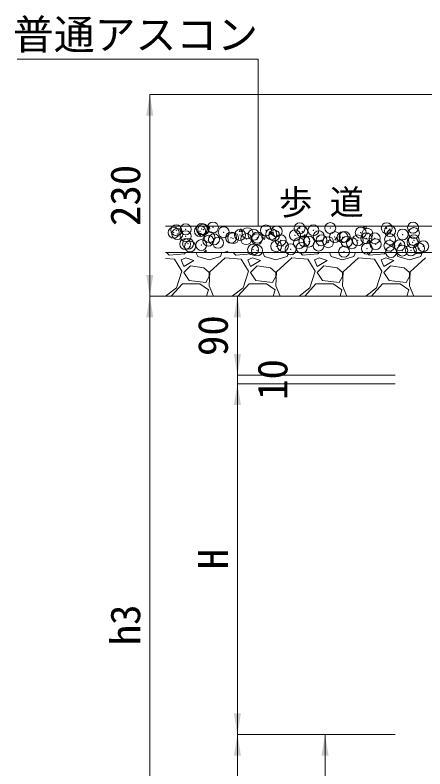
# Model space of a CAD drawing. Units: millimetres at full size. Extents: x 0 to 26200, y 7460 to 13400.
# Drawn here: x 4459 to 4927, y 10926 to 11786 of the extents above; entities that cross this region are included whole.
import ezdxf
from ezdxf.enums import TextEntityAlignment as Align

# ---------------------------------------------------------------- set-up
doc = ezdxf.new("R2010")
doc.units = ezdxf.units.MM
doc.header["$LTSCALE"] = 25
doc.header["$PDMODE"] = 32
doc.header["$PDSIZE"] = 12.5
for name, color, linetype, lineweight in [('基礎', 3, 'Continuous', 20), ('寸法線', 7, 'Continuous', 9), ('引出線', 4, 'Continuous', 9), ('舗装・基礎', 7, 'Continuous', 5)]:
    doc.layers.add(name, color=color, linetype=linetype, lineweight=lineweight)
doc.layers.add('文字', color=7, linetype='Continuous')
doc.styles.add('ＭＳ ゴシック', font='')
doc.styles.get('ＭＳ ゴシック').set_extended_font_data('MS Gothic')

# ---------------------------------------------------------------- blocks, each defined once
blk = doc.blocks.new('filled_arrow')
at = {"color": 0, "linetype": 'Continuous', "lineweight": -2}
blk.add_solid([(7.5, 1.25), (0, 0), (7.5, -1.25)], dxfattribs=at)

msp = doc.modelspace()

# ---------------------------------------------------------------- linework, layer by layer
at = {"layer": '基礎'}
for p, q in [((5105.55, 11545.09), (4630.89, 11545.09)), ((5104.05, 11515.09), (4630.89, 11515.09)), ((5094.89, 11465.09), (4630.89, 11465.09))]:
    msp.add_line(p, q, dxfattribs=at)
at = {"layer": '寸法線', "lineweight": 13}
for p, q in [((4613.05, 11465.09), (4613.05, 11695.09)), ((5073.05, 11695.09), (4613.05, 11695.09)), ((4613.05, 11465.09), (4613.05, 10715.09)), ((4896.05, 11465.09), (4613.05, 11465.09)), ((4896.05, 11465.09), (4613.05, 11465.09)), ((4713.05, 11375.09), (4713.05, 11465.09)), ((4896.05, 11465.09), (4713.05, 11465.09)), ((4713.05, 11317.09), (4713.05, 11423.09)), ((4893.05, 11375.09), (4713.05, 11375.09)), ((4893.05, 11375.09), (4713.05, 11375.09)), ((4713.05, 11365.09), (4713.05, 10965.09)), ((4893.05, 11365.09), (4713.05, 11365.09)), ((4893.05, 11365.09), (4713.05, 11365.09)), ((4893.05, 10965.09), (4713.05, 10965.09)), ((4713.05, 10965.09), (4713.05, 10715.09)), ((4893.05, 10965.09), (4713.05, 10965.09)), ((4813.05, 10815.09), (4813.05, 10965.09)), ((4893.05, 10965.09), (4813.05, 10965.09))]:
    msp.add_line(p, q, dxfattribs=at)
at = {"layer": '引出線'}
msp.add_lwpolyline([(4736.58, 11545.16), (4736.58, 11735.51), (4461.74, 11735.51)], dxfattribs=at)
at = {"layer": '舗装・基礎'}
for p, q in [((4644.67, 11545.09), (4645.05, 11545.05)), ((4645, 11545.04), (4644.99, 11545.09)), ((4678.45, 11542.13), (4680.9, 11545.05)), ((4678.45, 11542.13), (4681.48, 11541.86)), ((4681.43, 11541.85), (4680.85, 11545.04)), ((4714.89, 11538.94), (4717.33, 11541.86)), ((4717.87, 11538.67), (4717.28, 11541.85)), ((4856.94, 11543.93), (4859.47, 11542.22)), ((4856.97, 11543.98), (4859.86, 11545.09)), ((4859.47, 11542.22), (4860.43, 11545.09)), ((4883.46, 11537.72), (4887.42, 11541.85)), ((4887.97, 11537.02), (4887.41, 11541.84)), ((4668.25, 11535.68), (4670.78, 11533.97)), ((4668.27, 11535.73), (4671.83, 11537.09)), ((4670.78, 11533.97), (4671.81, 11537.04)), ((4714.88, 11538.94), (4717.92, 11538.68)), ((4741.28, 11531.66), (4744.84, 11533.03)), ((4743.78, 11529.9), (4744.81, 11532.97)), ((4751.32, 11535.76), (4753.77, 11538.68)), ((4751.32, 11535.75), (4754.36, 11535.49)), ((4754.31, 11535.48), (4753.72, 11538.66)), ((4787.76, 11532.57), (4790.21, 11535.49)), ((4790.74, 11532.29), (4790.16, 11535.48)), ((4883.45, 11537.73), (4887.97, 11537.03)), ((4741.26, 11531.61), (4743.78, 11529.91)), ((4787.76, 11532.57), (4790.8, 11532.3)), ((4814.26, 11527.54), (4816.79, 11525.84)), ((4814.28, 11527.59), (4817.84, 11528.96)), ((4816.79, 11525.84), (4817.82, 11528.91)), ((4824.2, 11529.38), (4826.64, 11532.3)), ((4824.2, 11529.38), (4827.23, 11529.11)), ((4827.18, 11529.1), (4826.59, 11532.29)), ((4860.63, 11526.19), (4863.08, 11529.11)), ((4860.63, 11526.19), (4863.67, 11525.93)), ((4863.62, 11525.92), (4863.03, 11529.1)), ((4887.29, 11523.52), (4890.85, 11524.89)), ((4889.8, 11521.77), (4890.83, 11524.84)), ((4897.07, 11523.01), (4899.52, 11525.92)), ((4900.05, 11522.73), (4899.47, 11525.91)), ((4674.89, 11515.09), (4677.29, 11517.59)), ((4677.57, 11515.09), (4677.28, 11517.58)), ((4698.6, 11515.28), (4702.15, 11516.64)), ((4701.63, 11515.09), (4702.13, 11516.59)), ((4887.27, 11523.47), (4889.79, 11521.77)), ((4897.07, 11523), (4900.11, 11522.74)), ((4641.07, 11507.42), (4630.89, 11508.27)), ((4634.97, 11511.99), (4632.14, 11515.09)), ((4652.5, 11513.51), (4634.97, 11511.99)), ((4649.45, 11493.7), (4641.07, 11507.42)), ((4654.02, 11508.94), (4648.69, 11506.66)), ((4653.91, 11515.09), (4652.5, 11513.51)), ((4663.17, 11505.89), (4654.02, 11508.94)), ((4665.76, 11515.09), (4667.74, 11510.47)), ((4667.74, 11510.47), (4680.69, 11506.66)), ((4680.69, 11506.66), (4693.65, 11510.47)), ((4698.98, 11508.94), (4681.46, 11492.94)), ((4693.65, 11510.47), (4695.3, 11515.09)), ((4698.57, 11515.23), (4698.78, 11515.09)), ((4717.27, 11507.42), (4698.98, 11508.94)), ((4711.17, 11511.99), (4708.34, 11515.09)), ((4728.7, 11513.51), (4711.17, 11511.99)), ((4725.65, 11493.7), (4717.27, 11507.42)), ((4730.22, 11508.94), (4724.89, 11506.66)), ((4730.11, 11515.09), (4728.7, 11513.51)), ((4739.37, 11505.89), (4730.22, 11508.94)), ((4741.96, 11515.09), (4743.94, 11510.47)), ((4743.94, 11510.47), (4756.89, 11506.66)), ((4756.89, 11506.66), (4769.85, 11510.47)), ((4775.18, 11508.94), (4757.66, 11492.94)), ((4769.85, 11510.47), (4771.5, 11515.09)), ((4793.47, 11507.42), (4775.18, 11508.94)), ((4787.37, 11511.99), (4784.54, 11515.09)), ((4804.9, 11513.51), (4787.37, 11511.99)), ((4801.85, 11493.7), (4793.47, 11507.42)), ((4806.42, 11508.94), (4801.09, 11506.66)), ((4806.31, 11515.09), (4804.9, 11513.51)), ((4815.57, 11505.89), (4806.42, 11508.94)), ((4818.16, 11515.09), (4820.14, 11510.47)), ((4820.14, 11510.47), (4833.09, 11506.66)), ((4833.09, 11506.66), (4846.05, 11510.47)), ((4851.38, 11508.94), (4833.86, 11492.94)), ((4846.05, 11510.47), (4847.7, 11515.09)), ((4869.67, 11507.42), (4851.38, 11508.94)), ((4863.57, 11511.99), (4860.74, 11515.09)), ((4881.1, 11513.51), (4863.57, 11511.99)), ((4878.05, 11493.7), (4869.67, 11507.42)), ((4882.62, 11508.94), (4877.29, 11506.66)), ((4882.51, 11515.09), (4881.1, 11513.51)), ((4891.77, 11505.89), (4882.62, 11508.94)), ((4894.36, 11515.09), (4896.34, 11510.47)), ((4896.34, 11510.47), (4909.29, 11506.66)), ((4909.29, 11506.66), (4922.25, 11510.47)), ((4927.58, 11508.94), (4910.06, 11492.94)), ((4922.25, 11510.47), (4923.9, 11515.09)), ((4648.69, 11506.66), (4651.74, 11499.04)), ((4651.74, 11499.04), (4663.17, 11505.89)), ((4659.36, 11499.8), (4651.74, 11492.18)), ((4674.6, 11497.51), (4659.36, 11499.8)), ((4724.89, 11506.66), (4727.94, 11499.04)), ((4727.94, 11499.04), (4739.37, 11505.89)), ((4735.56, 11499.8), (4727.94, 11492.18)), ((4750.8, 11497.51), (4735.56, 11499.8)), ((4801.09, 11506.66), (4804.14, 11499.04)), ((4804.14, 11499.04), (4815.57, 11505.89)), ((4811.76, 11499.8), (4804.14, 11492.18)), ((4827, 11497.51), (4811.76, 11499.8)), ((4877.29, 11506.66), (4880.34, 11499.04)), ((4880.34, 11499.04), (4891.77, 11505.89)), ((4887.96, 11499.8), (4880.34, 11492.18)), ((4903.2, 11497.51), (4887.96, 11499.8)), ((4643.36, 11474.65), (4649.45, 11493.7)), ((4651.74, 11492.18), (4657.83, 11483.03)), ((4680.69, 11492.18), (4674.6, 11497.51)), ((4681.46, 11492.94), (4680.69, 11476.94)), ((4680.69, 11487.61), (4680.69, 11492.18)), ((4719.56, 11474.65), (4725.65, 11493.7)), ((4727.94, 11492.18), (4734.03, 11483.03)), ((4756.89, 11492.18), (4750.8, 11497.51)), ((4757.66, 11492.94), (4756.89, 11476.94)), ((4756.89, 11487.61), (4756.89, 11492.18)), ((4795.76, 11474.65), (4801.85, 11493.7)), ((4804.14, 11492.18), (4810.23, 11483.03)), ((4833.09, 11492.18), (4827, 11497.51)), ((4833.86, 11492.94), (4833.09, 11476.94)), ((4833.09, 11487.61), (4833.09, 11492.18)), ((4871.96, 11474.65), (4878.05, 11493.7)), ((4880.34, 11492.18), (4886.43, 11483.03)), ((4909.29, 11492.18), (4903.2, 11497.51)), ((4910.06, 11492.94), (4909.29, 11476.94)), ((4909.29, 11487.61), (4909.29, 11492.18)), ((4657.83, 11483.03), (4676.88, 11480.75)), ((4676.88, 11480.75), (4680.69, 11487.61)), ((4734.03, 11483.03), (4753.08, 11480.75)), ((4753.08, 11480.75), (4756.89, 11487.61)), ((4810.23, 11483.03), (4829.28, 11480.75)), ((4829.28, 11480.75), (4833.09, 11487.61)), ((4886.43, 11483.03), (4905.48, 11480.75)), ((4905.48, 11480.75), (4909.29, 11487.61)), ((4630.98, 11465.09), (4643.36, 11474.65)), ((4637.49, 11465.09), (4650.21, 11479.22)), ((4650.21, 11479.22), (4670.03, 11479.22)), ((4670.03, 11479.22), (4679.93, 11472.37)), ((4680.69, 11476.94), (4685.68, 11465.09)), ((4707.18, 11465.09), (4719.56, 11474.65)), ((4713.69, 11465.09), (4726.41, 11479.22)), ((4726.41, 11479.22), (4746.23, 11479.22)), ((4746.23, 11479.22), (4756.13, 11472.37)), ((4756.89, 11476.94), (4761.88, 11465.09)), ((4783.38, 11465.09), (4795.76, 11474.65)), ((4789.89, 11465.09), (4802.61, 11479.22)), ((4802.61, 11479.22), (4822.43, 11479.22)), ((4822.43, 11479.22), (4832.33, 11472.37)), ((4833.09, 11476.94), (4838.08, 11465.09)), ((4859.58, 11465.09), (4871.96, 11474.65)), ((4866.09, 11465.09), (4878.81, 11479.22)), ((4878.81, 11479.22), (4898.63, 11479.22)), ((4898.63, 11479.22), (4908.53, 11472.37)), ((4909.29, 11476.94), (4914.28, 11465.09)), ((4679.93, 11472.37), (4677.85, 11465.09)), ((4756.13, 11472.37), (4754.05, 11465.09)), ((4832.33, 11472.37), (4830.25, 11465.09)), ((4908.53, 11472.37), (4906.45, 11465.09))]:
    msp.add_line(p, q, dxfattribs=at)
for p in [(4640.29, 11537.57), (4643.24, 11540.39), (4644.53, 11536.01), (4654.02, 11541.42), (4670.36, 11539.24), (4672.38, 11541.8), (4674.16, 11541.1), (4685.09, 11543.47), (4697.48, 11538.1), (4715.96, 11535.03), (4724.6, 11536.95), (4731.53, 11535.15), (4745.58, 11540.11), (4751.71, 11535.81), (4757.91, 11538.96), (4783.99, 11542.54), (4787.09, 11538.62), (4799.81, 11540.3), (4819.05, 11542.83), (4853.86, 11537.59), (4861.5, 11536.26), (4883.49, 11542.68), (4887.16, 11539.51), (4901.81, 11535.45), (4913.55, 11543.32), (4914.52, 11537.12), (4653.95, 11533.57), (4679.78, 11528.32), (4681.07, 11532.42), (4686.33, 11529.94), (4705.87, 11531.9), (4708.19, 11531.27), (4723.05, 11530.19), (4735.31, 11530.13), (4735.77, 11531.87), (4755.01, 11534.4), (4762.42, 11528.98), (4778.83, 11534.66), (4789.54, 11527.84), (4794.61, 11527.42), (4805.95, 11533.51), (4809.04, 11528.88), (4816.66, 11526.69), (4824.24, 11532.51), (4833.07, 11532.37), (4835.42, 11532.69), (4837.77, 11527.02), (4850.48, 11528.69), (4860.19, 11531.22), (4869.72, 11531.23), (4887.3, 11530.08), (4912.93, 11526.41), (4914.42, 11528.93), (4653.4, 11524.51), (4656.71, 11524.86), (4659.01, 11521.76), (4671.73, 11523.44), (4690.97, 11525.97), (4730.91, 11518.24), (4757.29, 11522.05), (4764.99, 11522.34), (4773.73, 11518.59), (4783.38, 11525.62), (4786.44, 11520.26), (4805.68, 11522.79), (4843.78, 11525.55), (4860.89, 11519.35), (4870.9, 11524.4), (4886.54, 11522.6), (4898.02, 11523.25), (4920.4, 11519.62), (4925.13, 11522.11), (4735.36, 11517.25), (4834.8, 11515.77), (4888.44, 11515.41), (4901.16, 11517.09), (4911.02, 11517.45)]:
    msp.add_point(p, dxfattribs=at)

# ---------------------------------------------------------------- block references
at = {"layer": '寸法線', "lineweight": 13, "xscale": 3.2, "yscale": 3.2}
for p, rotation in [((4613.05, 11695.09), 270), ((4613.05, 11465.09), 90), ((4613.05, 11465.09), 270), ((4713.05, 11465.09), 270), ((4713.05, 11375.09), 90), ((4713.05, 11375.09), 90), ((4713.05, 11365.09), 270), ((4713.05, 11365.09), 270), ((4713.05, 10965.09), 90), ((4713.05, 10965.09), 270), ((4813.05, 10965.09), 270)]:
    msp.add_blockref('filled_arrow', p, dxfattribs=dict(at, rotation=rotation))
at = {"layer": '引出線', "xscale": 0.133, "yscale": 0.133, "rotation": 90}
msp.add_blockref('filled_arrow', (4736.58, 11545.16), dxfattribs=at)

# ---------------------------------------------------------------- texts
at = {"layer": '寸法線', "style": 'ＭＳ ゴシック'}
for s, p in [('230', (4585.05, 11580.09)), ('90', (4685.05, 11420.09)), ('10', (4753.05, 11370.09)), ('H', (4685.05, 11165.09)), ('h3', (4585.05, 11090.09))]:
    msp.add_text(s, height=34.18, rotation=90, dxfattribs=at).set_placement(p, align=Align.MIDDLE_CENTER)
at = {"layer": '引出線', "style": 'ＭＳ ゴシック'}
msp.add_text('普通アスコン', height=34.18, dxfattribs=at).set_placement((4736.58, 11780.72), align=Align.TOP_RIGHT)
at = {"layer": '文字', "style": 'ＭＳ ゴシック'}
msp.add_text('歩 道', height=28.48, dxfattribs=at).set_placement((4808.63, 11572.32), align=Align.MIDDLE_CENTER)

doc.saveas('drawing.dxf')
